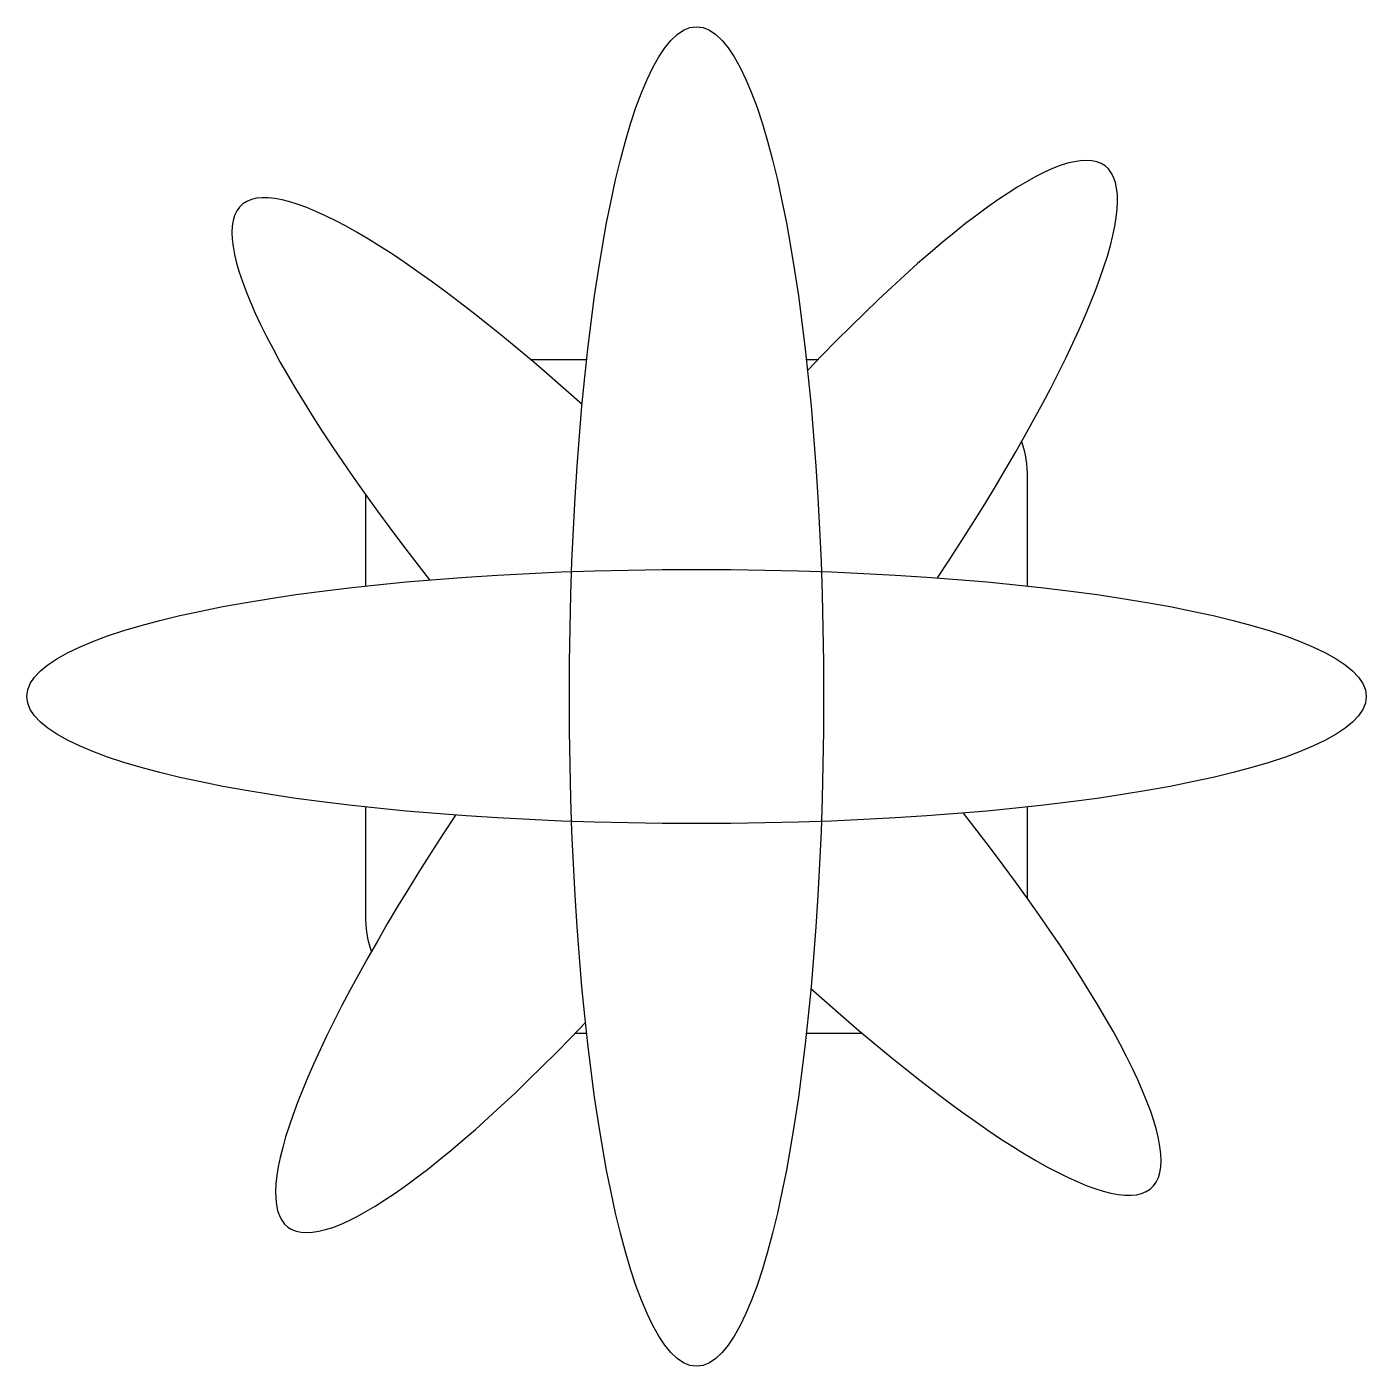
# Model space of a CAD drawing. Header units: millimetres. Extents: x 1330.5 to 1387.2, y 877.6 to 934.3.
import ezdxf

# ---------------------------------------------------------------- set-up
doc = ezdxf.new("R2010")
doc.units = ezdxf.units.MM

msp = doc.modelspace()

# ---------------------------------------------------------------- linework, layer by layer
for points in [[(1351.822, 920.203), (1354.202, 920.203)], [(1363.509, 920.203), (1364.003, 920.203)], [(1344.846, 910.612), (1344.846, 914.468)], [(1372.865, 901.247), (1372.865, 897.392)], [(1354.202, 891.656), (1353.708, 891.656)], [(1365.889, 891.656), (1363.509, 891.656)]]:
    msp.add_lwpolyline(points)
for points in [[(1372.627, 916.729, -0.077702), (1372.865, 915.203), (1372.865, 910.612)], [(1345.085, 895.13, -0.077702), (1344.846, 896.656), (1344.846, 901.247)]]:
    msp.add_lwpolyline(points, format="xyb")
for major_axis in [(0, -28.367), (28.367, 0)]:
    msp.add_ellipse((1358.856, 905.93), major_axis=major_axis, ratio=0.189841)
for major_axis, start_param, end_param in [((-17.314, -22.47), 8.222306, 10.487057), ((-19.278, 20.809), 5.163367, 7.443958), ((-19.278, 20.809), 8.304959, 10.58555), ((-17.314, -22.47), 5.080714, 7.345464)]:
    msp.add_ellipse((1358.856, 905.93), major_axis=major_axis, ratio=0.189841, start_param=start_param, end_param=end_param)

doc.saveas('drawing.dxf')
